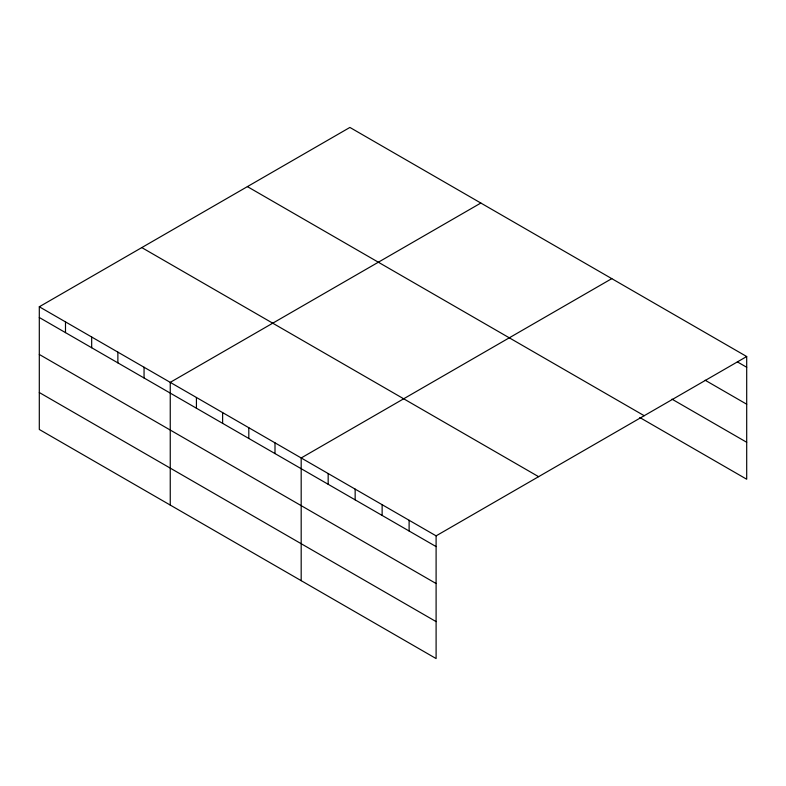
<?xml version="1.0" encoding="UTF-8"?>
<svg xmlns="http://www.w3.org/2000/svg" width="786" height="786" viewBox="0 0 786 786"><rect width="100%" height="100%" fill="white"/><g stroke="black" fill="none" stroke-linecap="round" stroke-linejoin="round"><path stroke-width="1.18" d="M436.102 583.536L436.102 535.856L39.3 306.766L39.3 429.47L436.102 658.56L436.102 583.536L39.3 354.447M639.804 417.523L746.7 479.234L746.7 356.53L349.898 127.44L39.3 306.766M480.845 203.043L170.248 382.36L170.248 505.074M611.793 278.637L301.185 457.963L301.185 580.667M436.102 535.856L746.7 356.53M737.356 361.874L746.7 367.268M705.189 380.247L746.7 404.22M671.981 399.15L746.7 442.282M247.403 186.616L644.206 415.706M141.794 247.59L538.597 476.68M39.3 317.505L436.102 546.594M39.3 392.519L436.102 621.608M409.113 520.273L409.113 531.012M382.134 504.7L382.134 515.429M355.154 489.118L355.154 499.857M328.165 473.545L328.165 484.274M275.002 442.842L275.002 453.581M248.808 427.722L248.808 438.46M222.625 412.601L222.625 423.34M196.431 397.48L196.431 408.219M144.054 367.239L144.054 377.978M117.871 352.128L117.871 362.857M91.677 337.007L91.677 347.736M65.493 321.887L65.493 332.625"/></g></svg>
